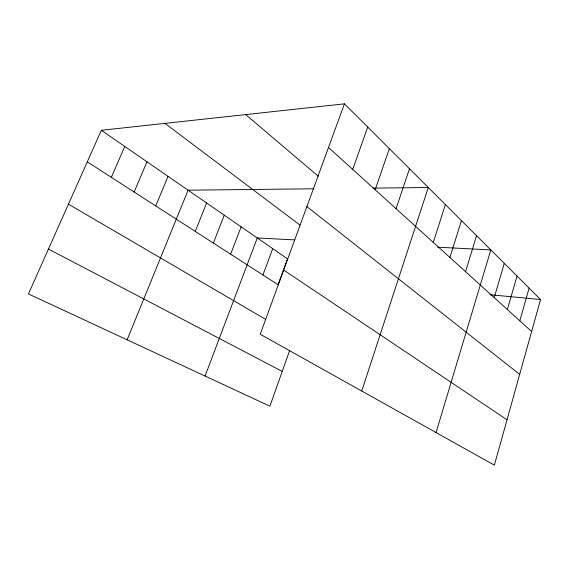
<?xml version="1.0" encoding="UTF-8"?>
<svg xmlns="http://www.w3.org/2000/svg" width="569" height="569" viewBox="0 0 569 569"><rect width="100%" height="100%" fill="white"/><g stroke="black" fill="none" stroke-linecap="round" stroke-linejoin="round"><path stroke-width="0.85" d="M540.55 299.543L494.376 465.158L260.225 334.266L344.444 103.843L540.55 299.543L489.916 294.714M519.824 320.824L529.099 288.113M507.363 309.536L517.022 276.065M494.212 297.615L504.283 263.355M436.067 432.568L490.819 249.912L437.703 247.195M465.556 271.655L476.559 235.687M449.915 257.487L461.445 220.594M433.286 242.415L445.378 204.57M361.728 391.01L428.286 187.507L373.044 188.126M396.074 208.702L409.481 168.744M375.17 189.762L389.338 148.644M352.709 169.406L367.723 127.065M289.664 350.44L269.912 406.195L28.45 293.938L101.353 130.294L344.444 103.843M262.928 274.976L272.722 248.639M205.075 376.052L257.28 237.977L294.65 239.883M230.63 254.165L241.149 226.832M213.354 243.041L224.271 215.182M195.259 231.384L206.604 202.977M127.136 339.814L188.09 190.195L313.86 188.787M155.75 205.935L168.054 176.362M134.135 192.009L146.98 161.802M111.353 177.329L124.775 146.468M48.443 249.051L282.245 371.393M68.444 204.157L265.431 319.245M87.299 161.838L278.056 284.72L287.516 258.852L101.353 130.294M283.696 270.055L507.015 419.815M164.953 123.373L299.955 225.054M306.89 206.59L519.682 374.395M245.659 114.589L318.348 176.262M328.498 147.471L531.631 331.528"/></g></svg>
